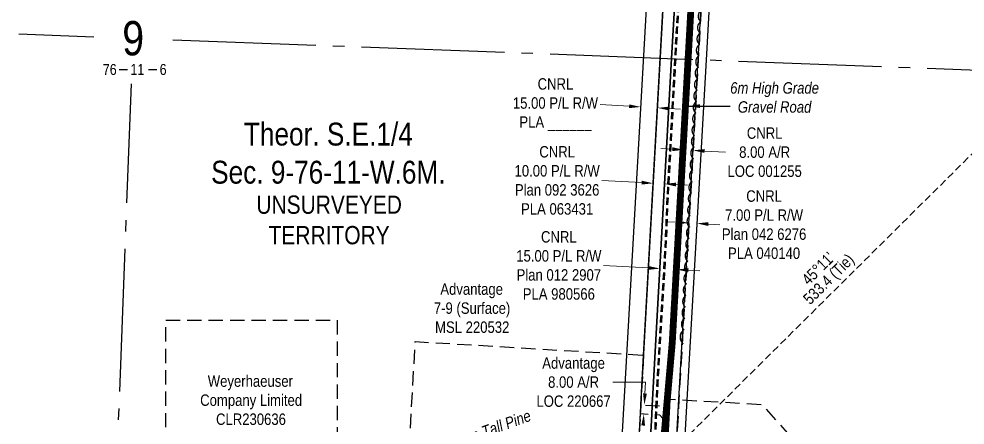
# Model space of a CAD drawing. Extents: x 331629 to 337523, y 6158057 to 6163201.
# Drawn here: x 333311 to 334138, y 6161103 to 6161459 of the extents above; entities that cross this region are included whole.
import ezdxf
from ezdxf.enums import TextEntityAlignment as Align

# ---------------------------------------------------------------- set-up
doc = ezdxf.new("R2010")
doc.units = 0
doc.header["$LTSCALE"] = 5
doc.header["$PDSIZE"] = 5
for name, pattern in [('0', [1, 1, 0]), ('foc-ACCESSROAD', [3.75, 2.5, -1.25]), ('foc-QUARTERLINE', [33, 25, -3, 2, -3]), ('foc-TIELINE', [1.875, 1.25, -0.625]), ('UG_PIPE', [1.875, 1.25, -0.625])]:
    doc.linetypes.add(name, pattern=pattern)
doc.layers.get('Defpoints').update_dxf_attribs({"color": 9})
for name, color, linetype in [('10', 1, 'Continuous'), ('9', 3, 'Continuous'), ('AS-PIPE-UG', 44, 'UG_PIPE'), ('AS-ROADS', 254, 'Continuous'), ('C-AR', 13, 'foc-ACCESSROAD'), ('C-RW', 13, 'Continuous'), ('C-SYMBOL', 7, 'Continuous'), ('C-WS', 13, 'foc-ACCESSROAD'), ('F-AR', 190, 'foc-ACCESSROAD'), ('F-WS', 190, 'foc-ACCESSROAD'), ('L-BD', 7, 'Continuous'), ('L-QSEC', 8, 'foc-QUARTERLINE'), ('L-SECLBL', 7, 'Continuous'), ('L-TIE', 7, 'foc-TIELINE'), ('L-UNS-T', 3, 'Continuous'), ('T-BUSH', 110, '0'), ('T-BUSH-T', 110, 'Continuous')]:
    doc.layers.add(name, color=color, linetype=linetype)
for name, color, linetype, lineweight in [('C-AR-T', 13, 'Continuous', 9), ('C-RW-T', 13, 'Continuous', 9), ('F-AR-T', 190, 'Continuous', 9), ('F-WS-T', 190, 'Continuous', 9), ('T-TEXT', 48, 'Continuous', 18)]:
    doc.layers.add(name, color=color, linetype=linetype, lineweight=lineweight)
doc.styles.add('175L', font='ARIALN.TTF', dxfattribs={"height": 20})
doc.styles.add('80CG', font='ARIALN.TTF', dxfattribs={"height": 10})
doc.styles.add('80L', font='ARIALN.TTF', dxfattribs={"height": 10})
doc.styles.add('80LS', font='ARIALNI.TTF', dxfattribs={"height": 10})
doc.styles.add('SIMPLEX', font='ARIALN.TTF')
doc.dimstyles.new('Compass 5 000', dxfattribs={"dimscale": 5, "dimtxt": 9, "dimasz": 2, "dimexe": 0.2, "dimexo": 0.0625, "dimgap": 0.5, "dimtad": 0, "dimtih": 1, "dimtoh": 1, "dimzin": 0, "dimdsep": 46, "dimtxsty": '80CG', "dimcen": 0.1, "dimse1": 1, "dimse2": 1, "dimclrd": 256, "dimclrt": 256, "dimaunit": 1, "dimadec": 4, "dimazin": 0, "dimtfac": 0.06, "dimtofl": 0, "dimtmove": 0, "dimatfit": 1, "dimfxl": 0.2, "dimtolj": 1, "dimtzin": 0, "dimlwd": -1, "dimarcsym": 0})

# ---------------------------------------------------------------- blocks, each defined once
blk = doc.blocks.new('L-SECLBL')
at = {"layer": '9', "color": 7}
for p, q in [((-5.08, -27.83), (-12.29, -27.83)), ((20.7, -27.83), (13.5, -27.83))]:
    blk.add_line(p, q, dxfattribs=at)
at = {"layer": '10', "color": 2, "style": 'SIMPLEX'}
blk.add_attdef('SEC', text='', height=30, dxfattribs=at).set_placement((0, 0), align=Align.MIDDLE)
at = {"layer": '10', "color": 5, "style": '80L'}
blk.add_attdef('TWP', text='', height=9.5, dxfattribs=at).set_placement((-14.43, -27.37), align=Align.MIDDLE_RIGHT)
blk.add_attdef('RGE', text='', height=9.5, dxfattribs=at).set_placement((3.62, -27.37), align=Align.MIDDLE_CENTER)
blk.add_attdef('MER', text='', height=9.5, dxfattribs=at).set_placement((23.17, -27.37), align=Align.MIDDLE_LEFT)
blk = doc.blocks.new('*D369')
at = {"layer": 'C-AR-T', "transparency": 16777216}
for p, q in [((333882.44, 6161344.76), (333872.46, 6161345.33)), ((333910.51, 6161343.18), (333928.8, 6161342.14))]:
    blk.add_line(p, q, dxfattribs=at)
for points in [[(333882.53, 6161346.43), (333882.35, 6161343.1), (333892.42, 6161344.2)], [(333910.6, 6161344.84), (333910.41, 6161341.51), (333900.52, 6161343.74)]]:
    blk.add_solid(points, dxfattribs=at)
at = {"layer": 'Defpoints', "color": 0, "transparency": 16777216}
for p in [(333900.52, 6161343.74), (333885.12, 6161214.84), (333893.22, 6161214.38)]:
    blk.add_point(p, dxfattribs=at)
at = {"layer": 'C-AR-T', "transparency": 16777216, "insert": (333963.13, 6161342.14), "char_height": 10, "attachment_point": 5, "style": '80CG'}
blk.add_mtext('\\A1;CNRL\\P8.00 A/R\\PLOC 001255', dxfattribs=at)
blk = doc.blocks.new('*D379')
at = {"layer": 'C-RW-T', "transparency": 16777216}
for p, q in [((333886.95, 6161280.78), (333876.96, 6161281.34)), ((333913.91, 6161279.26), (333923.89, 6161278.69))]:
    blk.add_line(p, q, dxfattribs=at)
for points in [[(333887.04, 6161282.44), (333886.85, 6161279.12), (333896.93, 6161280.22)], [(333914, 6161280.92), (333913.81, 6161277.59), (333903.92, 6161279.82)]]:
    blk.add_solid(points, dxfattribs=at)
at = {"layer": 'Defpoints', "color": 0, "transparency": 16777216}
for p in [(333903.92, 6161279.82), (333890.48, 6161165.96), (333897.47, 6161165.56)]:
    blk.add_point(p, dxfattribs=at)
at = {"layer": 'C-RW-T', "transparency": 16777216, "insert": (333962.63, 6161278.69), "char_height": 10, "attachment_point": 5, "style": '80CG'}
blk.add_mtext('\\A1;CNRL\\P7.00 P/L R/W\\PPlan 042 6276\\PPLA 040140', dxfattribs=at)
blk = doc.blocks.new('*D384')
at = {"layer": 'C-RW-T', "transparency": 16777216}
for p, q in [((333855.63, 6161315.51), (333820.75, 6161317.44)), ((333885.56, 6161313.85), (333895.54, 6161313.29))]:
    blk.add_line(p, q, dxfattribs=at)
for points in [[(333855.72, 6161317.17), (333855.53, 6161313.84), (333865.61, 6161314.95)], [(333885.65, 6161315.51), (333885.47, 6161312.18), (333875.57, 6161314.4)]]:
    blk.add_solid(points, dxfattribs=at)
at = {"layer": 'Defpoints', "color": 0, "transparency": 16777216}
for p in [(333865.61, 6161314.95), (333860.85, 6161229.19), (333870.81, 6161228.64)]:
    blk.add_point(p, dxfattribs=at)
at = {"layer": 'C-RW-T', "transparency": 16777216, "insert": (333781.66, 6161317.44), "char_height": 10, "attachment_point": 5, "style": '80CG'}
blk.add_mtext('\\A1;CNRL\\P10.00 P/L R/W\\PPlan 092 3626\\PPLA 063431', dxfattribs=at)
blk = doc.blocks.new('*D397')
at = {"layer": 'C-RW-T', "transparency": 16777216}
for p, q in [((333861.49, 6161240.85), (333822.22, 6161243.02)), ((333896.46, 6161238.91), (333906.45, 6161238.36))]:
    blk.add_line(p, q, dxfattribs=at)
for points in [[(333861.58, 6161242.51), (333861.4, 6161239.19), (333871.47, 6161240.3)], [(333896.56, 6161240.58), (333896.37, 6161237.25), (333886.48, 6161239.47)]]:
    blk.add_solid(points, dxfattribs=at)
at = {"layer": 'Defpoints', "color": 0, "transparency": 16777216}
for p in [(333874.38, 6161292.78), (333889.38, 6161291.95), (333886.48, 6161239.47)]:
    blk.add_point(p, dxfattribs=at)
at = {"layer": 'C-RW-T', "transparency": 16777216, "insert": (333783.14, 6161243.02), "char_height": 10, "attachment_point": 5, "style": '80CG'}
blk.add_mtext('\\A1;CNRL\\P15.00 P/L R/W\\PPlan 012 2907\\PPLA 980566', dxfattribs=at)
blk = doc.blocks.new('*D405')
at = {"layer": 'C-RW-T', "transparency": 16777216}
for p, q in [((333844.61, 6161382.33), (333819.27, 6161383.76)), ((333879.55, 6161380.36), (333889.54, 6161379.8))]:
    blk.add_line(p, q, dxfattribs=at)
for points in [[(333844.71, 6161383.99), (333844.52, 6161380.67), (333854.6, 6161381.77)], [(333879.65, 6161382.02), (333879.46, 6161378.69), (333869.57, 6161380.92)]]:
    blk.add_solid(points, dxfattribs=at)
at = {"layer": 'Defpoints', "color": 0, "transparency": 16777216}
for p in [(333854.6, 6161381.77), (333852.76, 6161349.26), (333867.73, 6161348.42)]:
    blk.add_point(p, dxfattribs=at)
at = {"layer": 'C-RW-T', "transparency": 16777216, "insert": (333780.19, 6161383.76), "char_height": 10, "attachment_point": 5, "style": '80CG'}
blk.add_mtext('\\A1;CNRL\\P15.00 P/L R/W\\PPLA ______', dxfattribs=at)

msp = doc.modelspace()

# ---------------------------------------------------------------- linework, layer by layer
at = {"layer": 'AS-PIPE-UG', "flags": 128}
for points in [[(333864.807, 6161062.121), (333865.783, 6161074.82), (333866.961, 6161092.045), (333867.674, 6161110.843), (333869.081, 6161140.9), (333870.522, 6161166.032), (333872.185, 6161194.166), (333873.792, 6161218.749), (333875.35, 6161245.819), (333876.79, 6161274.463), (333877.592, 6161296.582), (333886.029, 6161449.696), (333890.967, 6161523.811)], [(333865.804, 6161062.044), (333866.78, 6161074.748), (333867.96, 6161091.992), (333868.673, 6161110.801), (333870.079, 6161140.848), (333871.52, 6161165.974), (333873.183, 6161194.104), (333874.79, 6161218.688), (333876.348, 6161245.765), (333877.789, 6161274.42), (333878.591, 6161296.536), (333887.027, 6161449.635), (333891.966, 6161523.773)]]:
    msp.add_lwpolyline(points, dxfattribs=at)
at = {"layer": 'AS-ROADS', "const_width": 5.999, "flags": 128}
msp.add_lwpolyline([(333901.76, 6161523.403), (333882.318, 6161175.508), (333858.284, 6160900.116), (333858.181, 6160885.759), (333857.353, 6160866.141), (333854.389, 6160837.064), (333854.151, 6160833.941), (333852.363, 6160814.528)], dxfattribs=at)
at = {"layer": 'C-AR', "flags": 128}
msp.add_lwpolyline([(333910.647, 6161523.067), (333905.013, 6161423.21), (333888.199, 6161125.592), (333882.902, 6161031.802), (333890.454, 6161023.325), (333899.976, 6161022.834), (333908.077, 6161022.416), (333907.65, 6161014.468), (333901.328, 6160896.661), (333882.989, 6160897.645), (333874.523, 6160890.09), (333875.483, 6160906.054), (333893.768, 6160905.074), (333899.663, 6161014.895), (333898.118, 6161014.978), (333893.274, 6161015.237), (333879.186, 6161015.992), (333874.022, 6161016.268), (333876.21, 6161056.185), (333878.925, 6161103.722), (333879.837, 6161119.691), (333880.2, 6161126.05), (333896.669, 6161423.525), (333902.403, 6161523.378)], dxfattribs=at)
at = {"layer": 'C-RW'}
for points in [[(333862.672, 6161524.88), (333836.518, 6161061.4), (333840.682, 6161020.431), (333855.841, 6161019.6), (333851.558, 6161061.738), (333877.661, 6161524.313)], [(333851.558, 6161061.738), (333854.42, 6161113.134), (333854.864, 6161121.12), (333857.262, 6161164.527), (333871.688, 6161424.469), (333877.418, 6161524.322)], [(333902.403, 6161523.378), (333896.669, 6161423.525), (333880.2, 6161126.05), (333879.837, 6161119.691), (333878.925, 6161103.722), (333876.21, 6161056.185), (333874.022, 6161016.268), (333873.833, 6161012.746), (333873.16, 6161000.629), (333870.586, 6160954.341), (333858.401, 6160955.02), (333855.611, 6160955.175), (333856.182, 6160965.428), (333857.614, 6160991.201), (333858.288, 6161003.318), (333859.05, 6161017.066), (333861.269, 6161056.997), (333864.361, 6161112.565), (333864.805, 6161120.551), (333881.68, 6161424.091), (333887.41, 6161523.945)], [(333917.64, 6161522.803), (333912.003, 6161422.946), (333895.196, 6161125.192), (333889.608, 6161026.209), (333923.815, 6161064.976), (333931.191, 6161058.217), (333925.032, 6161051.237), (333914.557, 6161039.362), (333899.976, 6161022.834), (333893.274, 6161015.237), (333888.702, 6161010.054), (333873.16, 6161000.629), (333857.614, 6160991.201), (333858.288, 6161003.318), (333873.833, 6161012.746), (333879.186, 6161015.992), (333882.136, 6161017.782), (333882.902, 6161031.802), (333888.199, 6161125.592), (333905.013, 6161423.21), (333910.647, 6161523.067)], [(333887.41, 6161523.945), (333881.68, 6161424.092), (333864.805, 6161120.551), (333864.361, 6161112.565), (333861.269, 6161056.997)]]:
    msp.add_lwpolyline(points, dxfattribs=at)
at = {"layer": 'C-WS', "flags": 128}
msp.add_lwpolyline([(333988.321, 6161090.523), (333985.981, 6161049.602), (333944.491, 6161012.508), (333929.471, 6161013.343), (333907.65, 6161014.468), (333899.663, 6161014.895), (333898.118, 6161014.978), (333893.273, 6161015.237), (333879.186, 6161015.991), (333874.019, 6161016.268), (333870.606, 6161016.449), (333859.05, 6161017.066), (333855.696, 6161017.244), (333819.042, 6161019.208), (333821.541, 6161021.481), (333861.269, 6161056.997), (333876.21, 6161056.185), (333878.925, 6161103.722), (333879.837, 6161119.691), (333880.2, 6161126.05), (333888.199, 6161125.592), (333895.196, 6161125.192), (333960.763, 6161121.441), (333988.321, 6161090.523)], close=True, dxfattribs=at)
at = {"layer": 'F-AR', "flags": 128}
msp.add_lwpolyline([(333879.837, 6161119.691), (333878.925, 6161103.722), (333871.396, 6161112.162), (333864.361, 6161112.565), (333854.42, 6161113.134), (333854.864, 6161121.12), (333864.805, 6161120.551), (333879.837, 6161119.691)], close=True, dxfattribs=at)
at = {"layer": 'F-AR-T'}
msp.add_lwpolyline([(333830.335, 6161140.913), (333859.052, 6161140.913), (333858.481, 6161130.929)], dxfattribs=at)
for points in [[(333856.817, 6161131.025), (333860.145, 6161130.834), (333857.909, 6161120.946)], [(333855.217, 6161103.072), (333858.545, 6161102.882), (333857.452, 6161112.961)]]:
    msp.add_solid(points, dxfattribs=at)
at = {"layer": 'F-WS', "flags": 128}
for points in [[(333439.401, 6161045.153), (333439.401, 6161195.153), (333589.401, 6161195.153), (333589.401, 6161045.153), (333439.401, 6161045.153)], [(333857.262, 6161164.527), (333854.864, 6161121.12), (333854.42, 6161113.134), (333851.558, 6161061.738), (333815.464, 6161029.423), (333797.753, 6161030.373), (333797.354, 6161022.955), (333795.162, 6161023.092), (333789.029, 6161023.506), (333774.066, 6161024.387), (333649.493, 6161031.68), (333657.631, 6161176.428), (333857.262, 6161164.527)]]:
    msp.add_lwpolyline(points, close=True, dxfattribs=at)
at = {"layer": 'L-QSEC'}
for p, q in [((333311.026, 6161445.672), (333376.505, 6161443.198)), ((333445.738, 6161440.582), (334215.76, 6161411.486)), ((333380.251, 6160638.17), (333409.407, 6161401.931))]:
    msp.add_line(p, q, dxfattribs=at)
at = {"layer": 'L-TIE'}
msp.add_line((333837.389, 6161035.649), (334215.76, 6161411.486), dxfattribs=at)
at = {"layer": 'T-BUSH', "flags": 128}
msp.add_lwpolyline([(333908.591, 6161523.145, 0.3239171), (333910.563, 6161516.265, 0.5205671), (333910.02, 6161506.282, 0.5205671), (333909.478, 6161496.299, 0.5205671), (333908.936, 6161486.316, 0.5205671), (333908.393, 6161476.332, 0.5205671), (333907.851, 6161466.349, 0.5205671), (333907.308, 6161456.366, 0.5205671), (333906.766, 6161446.383, 0.5205671), (333906.224, 6161436.399, 0.5205671), (333905.681, 6161426.416, 0.5205671), (333905.139, 6161416.433, 0.5205671), (333904.597, 6161406.449, 0.5205671), (333904.054, 6161396.466, 0.5205671), (333903.512, 6161386.483, 0.5205671), (333902.969, 6161376.5, 0.5205671), (333902.427, 6161366.516, 0.5205671), (333901.885, 6161356.533, 0.5205671), (333901.342, 6161346.55, 0.5205671), (333900.8, 6161336.566, 0.5205671), (333900.257, 6161326.583, 0.5205671), (333899.715, 6161316.6, 0.5205671), (333899.173, 6161306.617, 0.5205671), (333898.63, 6161296.633, 0.5205671), (333898.088, 6161286.65, 0.5205671), (333897.546, 6161276.667, 0.5205671), (333897.003, 6161266.684, 0.5205671), (333896.461, 6161256.7, 0.5205671), (333895.918, 6161246.717, 0.5205671), (333895.376, 6161236.734, 0.5205671), (333894.834, 6161226.75, 0.5205671), (333894.291, 6161216.767, 0.5205671), (333893.749, 6161206.784, 0.5205671), (333893.206, 6161196.801, 0.5205671), (333892.664, 6161186.817, 0.5205671), (333891.997, 6161174.538)], format="xyb", dxfattribs=at)

# ---------------------------------------------------------------- block references
at = {"layer": 'L-SECLBL', "xscale": 0.9997960000000008, "yscale": 0.9997960000000008, "zscale": 0.9997960000000008}
msp.add_blockref('L-SECLBL', (333410.933, 6161441.897), dxfattribs=at).add_auto_attribs({'SEC': '9', 'TWP': '76', 'RGE': '11', 'MER': '6'})

# ---------------------------------------------------------------- texts
at = {"layer": 'C-SYMBOL', "color": 3, "insert": (333581.604, 6161367.975), "char_height": 20, "width": 203.24229, "attachment_point": 2, "style": '175L'}
msp.add_mtext('Theor. S.E.1/4\\PSec. 9-76-11-W.6M.', dxfattribs=at)
at = {"layer": 'F-AR-T', "insert": (333796.034, 6161140.913), "char_height": 10, "attachment_point": 5, "style": '80CG'}
msp.add_mtext('\\A1;Advantage\\P8.00 A/R\\PLOC 220667', dxfattribs=at)
at = {"layer": 'F-WS-T', "char_height": 9.99796, "attachment_point": 1, "style": '80L'}
for s, width, insert in [('\\pi5.9901;Advantage\\P\\pi0.31931;7-9 (Surface)\\P\\pi1.3798;MSL 220532', 66.2528, (333673.545, 6161227.356)), ('\\pi6.9607;Weyerhaeuser \\P\\pi0.3318;Company Limited\\P\\pi14.186;CLR230636', 88.4015, (333469.202, 6161146.827))]:
    msp.add_mtext_dynamic_manual_height_columns(s, width=width, gutter_width=50, heights=[0], dxfattribs=dict(at, insert=insert))
at = {"layer": 'L-BD', "style": '80L'}
for s, height, p in [("45°11'", 9.998, (334009.841, 6161240.415)), ('533.4 (Tie)', 9.99803, (334019.881, 6161230.306))]:
    msp.add_text(s, height=height, rotation=44.8075, dxfattribs=at).set_placement(p, align=Align.MIDDLE)
at = {"layer": 'L-UNS-T', "color": 3, "insert": (333582.3, 6161282.782), "char_height": 16, "attachment_point": 5, "style": '80L'}
msp.add_mtext_dynamic_manual_height_columns('UNSURVEYED TERRITORY', width=126.43955, gutter_width=47.51, heights=[0], dxfattribs=at)
at = {"layer": 'T-BUSH-T', "insert": (333695.317, 6161094.704), "char_height": 9.99806, "attachment_point": 1, "rotation": 20, "style": '80L'}
msp.add_mtext_dynamic_manual_height_columns('\\pi1.3383;{\\fArial Narrow|b0|i1|c0|p34;3m Tall Pine}', width=65.4203, gutter_width=50.01, heights=[0], dxfattribs=at)
at = {"layer": 'T-TEXT', "insert": (333971.812, 6161403.388), "char_height": 9.998, "width": 105.79579, "attachment_point": 2, "style": '80LS'}
msp.add_mtext('6m High Grade Gravel Road', dxfattribs=at)

# ---------------------------------------------------------------- dimensions: what is measured, and where the dimension line sits
at = {"layer": 'C-AR-T'}
dim = msp.add_linear_dim(base=(333900.524, 6161343.742), p1=(333885.115, 6161214.838), p2=(333893.215, 6161214.38), angle=356.766564, text='CNRL\\P8.00 A/R\\PLOC 001255', dimstyle='Compass 5 000', dxfattribs=at)
dim.commit()
dim.dimension.update_dxf_attribs({"geometry": '*D369', "text_midpoint": (333963.133, 6161342.144), "dimtype": 161})
at = {"layer": 'C-RW-T'}
for base, p1, p2, angle, text, picture, middle in [((333854.596, 6161381.767), (333867.735, 6161348.417), (333852.762, 6161349.261), 176.77025, 'CNRL\\P15.00 P/L R/W\\PPLA ______', '*D405', (333780.187, 6161383.76)), ((333865.611, 6161314.955), (333870.814, 6161228.638), (333860.851, 6161229.191), 176.823549, 'CNRL\\P10.00 P/L R/W\\PPlan 092 3626\\PPLA 063431', '*D384', (333781.662, 6161317.444)), ((333903.924, 6161279.822), (333890.48, 6161165.956), (333897.474, 6161165.561), 356.769179, 'CNRL\\P7.00 P/L R/W\\PPlan 042 6276\\PPLA 040140', '*D379', (333962.627, 6161278.695)), ((333886.479, 6161239.466), (333874.38, 6161292.783), (333889.385, 6161291.952), 356.831168, 'CNRL\\P15.00 P/L R/W\\PPlan 012 2907\\PPLA 980566', '*D397', (333783.137, 6161243.023))]:
    dim = msp.add_linear_dim(base=base, p1=p1, p2=p2, angle=angle, text=text, dimstyle='Compass 5 000', dxfattribs=at)
    dim.commit()
    dim.dimension.update_dxf_attribs({"geometry": picture, "text_midpoint": middle, "dimtype": 161})

# ---------------------------------------------------------------- leaders
at = {"layer": 'T-TEXT', "path_type": 1}
msp.add_leader([(333896.484, 6161382.456), (333932.966, 6161382.456)], dimstyle='Compass 5 000', override={"dimgap": 0.5, "dimtad": 0}, dxfattribs=at)

doc.saveas('drawing.dxf')
